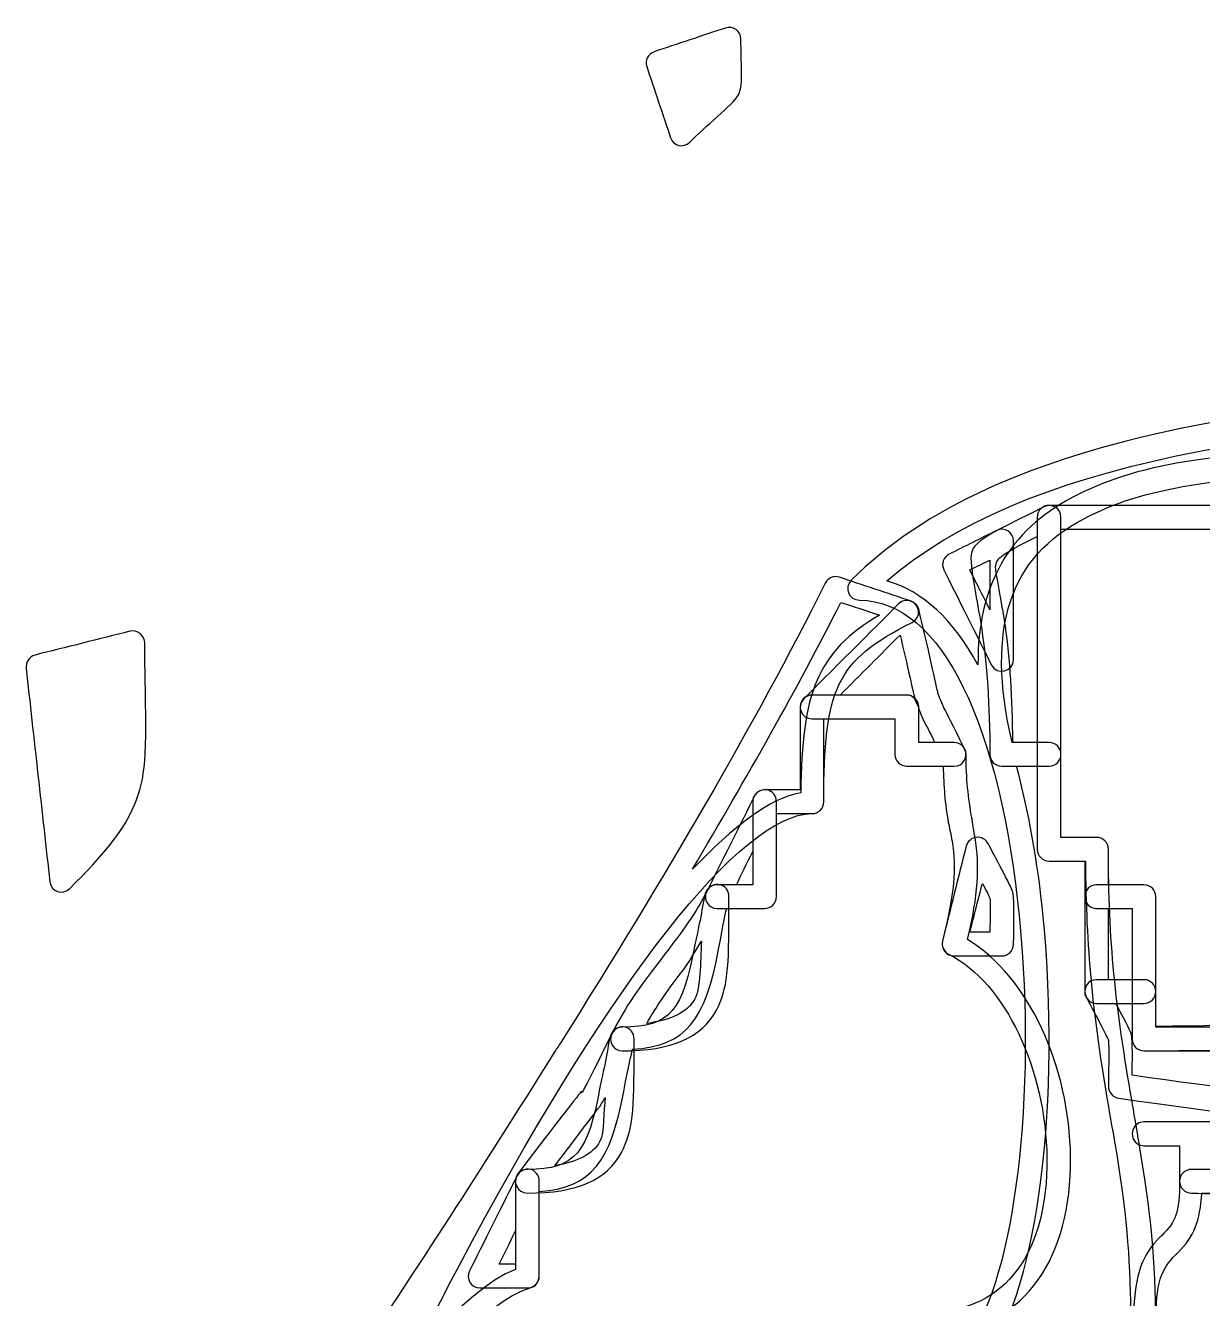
# Model space of a CAD drawing. Extents: x 25 to 279, y 7 to 272.
# Drawn here: x 235.04 to 248.17, y 158.24 to 172.44 of the extents above; entities that cross this region are included whole.
import ezdxf

# ---------------------------------------------------------------- set-up
doc = ezdxf.new("R2010")
doc.units = 0
doc.layers.get('0').update_dxf_attribs({"linetype": 'CONTINUOUS'})

msp = doc.modelspace()

# ---------------------------------------------------------------- linework, layer by layer
at = {"color": 7}
for points in [[(242.847283, 172.409379)], [(246.401431, 167.067971)], [(245.872265, 166.803387)], [(246.327083, 166.737242)], [(245.797917, 166.472658)], [(244.1194, 166.282423)], [(244.136069, 166.001171)], [(244.904948, 166.01784)], [(236.204125, 165.678908)], [(244.797527, 165.637369)], [(243.813542, 164.967708)], [(245.004167, 164.819012)], [(243.945833, 164.703125)], [(246.095573, 164.173958)], [(243.317448, 163.909375)], [(245.649221, 163.380208)], [(243.152083, 163.223046)], [(242.788281, 162.851042)], [(245.715367, 162.867446)], [(246.988542, 162.851042)], [(247.120833, 162.586458)], [(242.581642, 162.222656)], [(246.988542, 161.792708)], [(247.203383, 161.528125)], [(241.729948, 161.263542)], [(241.50664, 160.477994)], [(247.517708, 160.205208)], [(240.671615, 159.676042)], [(240.50625, 158.989712)]]:
    msp.add_lwpolyline(points, close=True, dxfattribs=at)
for points in [[(243.02085, 172.285554), (243.02085, 172.375777), (242.933008, 172.437954), (242.847283, 172.409379)], [(242.847283, 172.409379), (242.599369, 172.326829), (242.301712, 172.22761), (242.053533, 172.144796)], [(243.029317, 171.888679), (243.028787, 171.919106), (243.021115, 172.201946), (243.02085, 172.285554)], [(242.053533, 172.144796), (241.984213, 172.121777), (241.9477, 172.048752), (241.970983, 171.979431)], [(241.970983, 171.979431), (242.053533, 171.731517), (242.152752, 171.43386), (242.235567, 171.185681)], [(242.979575, 171.6405), (243.018998, 171.707175), (243.031169, 171.774908), (243.029317, 171.888679)], [(242.450408, 171.136204), (242.605454, 171.29125), (242.942533, 171.577529), (242.979575, 171.6405)], [(242.235567, 171.185681), (242.266523, 171.092548), (242.380823, 171.066619), (242.450408, 171.136204)], [(253.867708, 168.407292), (249.172148, 168.407292), (245.87491, 167.872304), (244.251692, 166.24935)], [(244.648567, 166.241148), (246.143727, 167.539987), (249.006254, 168.037404), (252.908594, 168.109635)], [(250.122267, 167.762237), (248.213298, 167.657992), (247.438069, 167.549777), (246.723958, 167.175392)], [(246.848048, 166.935679), (247.514269, 167.284929), (248.273358, 167.39579), (250.138671, 167.497654)], [(246.723958, 167.175392), (246.013023, 166.802329), (245.658481, 166.190612), (245.665625, 165.30664)], [(246.401431, 167.067971), (245.517458, 166.625852), (245.572227, 166.663158), (245.599479, 166.348569)], [(246.459375, 167.084375), (246.38635, 167.084375), (246.327083, 167.025108), (246.327083, 166.952083)], [(246.591667, 166.952083), (246.591667, 167.050508), (246.489538, 167.111892), (246.401431, 167.067971)], [(250.03125, 167.084375), (248.899627, 167.084375), (247.575652, 167.084375), (246.459375, 167.084375)], [(246.046096, 164.438542), (245.747646, 165.733942), (246.025987, 166.504408), (246.848048, 166.935679)], [(246.327083, 166.952083), (246.327083, 165.794531), (246.327083, 164.405469), (246.327083, 163.247917)], [(246.591667, 164.30625), (246.591667, 165.133073), (246.591667, 166.12526), (246.591667, 166.952083)], [(245.872265, 166.803387), (245.7069, 166.720573), (245.508462, 166.621354), (245.343098, 166.538804)], [(246.0625, 166.6875), (246.0625, 166.785925), (245.960371, 166.847308), (245.872265, 166.803387)], [(246.591667, 163.380208), (246.591667, 164.469763), (246.591667, 165.730237), (246.591667, 166.819792)], [(246.591667, 166.819792), (247.72329, 166.819792), (249.047265, 166.819792), (250.163542, 166.819792)], [(245.864063, 166.373175), (245.854008, 166.488798), (245.904279, 166.525575), (246.327083, 166.737242)], [(246.0625, 165.364583), (246.0625, 165.778127), (246.0625, 166.273956), (246.0625, 166.6875)], [(246.327083, 166.737242), (246.327083, 165.997467), (246.327083, 165.170379), (246.327083, 164.438542)], [(245.343098, 166.538804), (245.277746, 166.505996), (245.25261, 166.430325), (245.285154, 166.364973)], [(245.574608, 166.364973), (245.648692, 166.402015), (245.722246, 166.434823), (245.797917, 166.472658)], [(245.797917, 166.472658), (245.797917, 166.290096), (245.797917, 166.108592), (245.797917, 165.918621)], [(245.285154, 166.364973), (245.41771, 166.10039), (245.682029, 165.571223), (245.814321, 165.30664)], [(245.797917, 165.918621), (245.714308, 166.085837), (245.641283, 166.231623), (245.574608, 166.364973)], [(245.599479, 166.348569), (245.605829, 166.275279), (245.684146, 165.85856), (245.7069, 165.703515)], [(245.971483, 165.736587), (245.946877, 165.903275), (245.86909, 166.316025), (245.864063, 166.373175)], [(243.962237, 166.216277), (243.168752, 164.628777), (242.173919, 162.943381), (241.010546, 161.089975)], [(244.1194, 166.282423), (244.056958, 166.30306), (243.991871, 166.275015), (243.962237, 166.216277)], [(244.91315, 166.01784), (244.665235, 166.10039), (244.367579, 166.199608), (244.1194, 166.282423)], [(244.251692, 166.24935), (244.168348, 166.166006), (244.224969, 166.026042), (244.342708, 166.026042)], [(245.665625, 165.30664), (245.393104, 165.803263), (245.049675, 166.130817), (244.648567, 166.241148)], [(244.904948, 166.01784), (244.861556, 166.029746), (244.817371, 166.021015), (244.780858, 165.984767)], [(242.482423, 163.024608), (243.078794, 164.042725), (243.651617, 165.038088), (244.136069, 166.001171)], [(244.780858, 165.984767), (244.516275, 165.720183), (243.987108, 165.191017), (243.722525, 164.926433)], [(244.136069, 166.001171), (244.276033, 165.954604), (244.419967, 165.90936), (244.566017, 165.860677)], [(244.342708, 166.026042), (245.263194, 166.026042), (245.918567, 164.616077), (246.128646, 162.470835)], [(245.004167, 165.926823), (244.991731, 165.976829), (244.94834, 166.005669), (244.904948, 166.01784)], [(244.929819, 165.778127), (245.035123, 165.830779), (245.025069, 165.980533), (244.91315, 166.01784)], [(245.219008, 164.992579), (245.208954, 165.026446), (245.101004, 165.539738), (245.004167, 165.926823)], [(244.566017, 165.860677), (243.871485, 165.447927), (243.698712, 164.994696), (243.689452, 163.876302)], [(243.945833, 163.777083), (243.945833, 165.032267), (244.076537, 165.351354), (244.929819, 165.778127)], [(236.204125, 165.678908), (235.873396, 165.596094), (235.476521, 165.496875), (235.145792, 165.414325)], [(236.36949, 165.546617), (236.36949, 165.632606), (236.287469, 165.69981), (236.204125, 165.678908)], [(244.127867, 164.967708), (244.35091, 165.190752), (244.58586, 165.425967), (244.797527, 165.637369)], [(244.797527, 165.637369), (244.87161, 165.323044), (244.952573, 164.952362), (244.962892, 164.917967)], [(245.7069, 165.703515), (245.764844, 165.311402), (245.797917, 164.864785), (245.797917, 164.30625)], [(246.054298, 164.438542), (246.048742, 164.93834), (246.025723, 165.369081), (245.971483, 165.736587)], [(236.377692, 165.025652), (236.373988, 165.239171), (236.36949, 165.38231), (236.36949, 165.546617)], [(235.145792, 165.414325), (235.081498, 165.398185), (235.039165, 165.331246), (235.046573, 165.265365)], [(245.814321, 165.30664), (245.876762, 165.181756), (246.0625, 165.224883), (246.0625, 165.364583)], [(235.046573, 165.265365), (235.129123, 164.521356), (235.228342, 163.628387), (235.311156, 162.884115)], [(236.228996, 163.686331), (236.373194, 163.999863), (236.391979, 164.198565), (236.377692, 165.025652)], [(243.722525, 164.926433), (243.639181, 164.84309), (243.695802, 164.703125), (243.813542, 164.703125)], [(243.813542, 164.967708), (243.740517, 164.967708), (243.68125, 164.908442), (243.68125, 164.835417)], [(244.871875, 164.967708), (244.541146, 164.967708), (244.144271, 164.967708), (243.813542, 164.967708)], [(244.871875, 164.967708), (244.639306, 164.967708), (244.37975, 164.967708), (244.127867, 164.967708)], [(244.995965, 164.843619), (244.989085, 164.910294), (244.940402, 164.967708), (244.871875, 164.967708)], [(245.004167, 164.835417), (245.004167, 164.908442), (244.9449, 164.967708), (244.871875, 164.967708)], [(244.962892, 164.917967), (244.969506, 164.895213), (244.987763, 164.865579), (244.995965, 164.843619)], [(245.301823, 164.794142), (245.257637, 164.883042), (245.235942, 164.936487), (245.219008, 164.992579)], [(243.68125, 164.835417), (243.68125, 164.545963), (243.68125, 164.211529), (243.68125, 163.909375)], [(245.004167, 164.438542), (245.004167, 164.571892), (245.004167, 164.711327), (245.004167, 164.835417)], [(245.004167, 164.819012), (245.020571, 164.777208), (245.032477, 164.737785), (245.06211, 164.678254)], [(245.004167, 164.438542), (245.004167, 164.566335), (245.004167, 164.698627), (245.004167, 164.819012)], [(245.516929, 164.364194), (245.452635, 164.492252), (245.316904, 164.763715), (245.301823, 164.794142)], [(243.813542, 164.703125), (244.102996, 164.703125), (244.437429, 164.703125), (244.739583, 164.703125)], [(243.945833, 164.703125), (244.20486, 164.703125), (244.480556, 164.703125), (244.739583, 164.703125)], [(243.945833, 163.777083), (243.945833, 164.066537), (243.945833, 164.400971), (243.945833, 164.703125)], [(244.739583, 164.703125), (244.739583, 164.569775), (244.739583, 164.43034), (244.739583, 164.30625)], [(244.739583, 164.703125), (244.739583, 164.569775), (244.739583, 164.43034), (244.739583, 164.30625)], [(245.06211, 164.678254), (245.070842, 164.660527), (245.134871, 164.539348), (245.1862, 164.438542)], [(245.1862, 164.438542), (245.123758, 164.438542), (245.065285, 164.438542), (245.004167, 164.438542)], [(245.401042, 164.438542), (245.276952, 164.438542), (245.137517, 164.438542), (245.004167, 164.438542)], [(245.533333, 164.30625), (245.533333, 164.379275), (245.474067, 164.438542), (245.401042, 164.438542)], [(245.401042, 164.173958), (245.499467, 164.173958), (245.56085, 164.276088), (245.516929, 164.364194)], [(246.459375, 164.438542), (246.330258, 164.438542), (246.183944, 164.438542), (246.046096, 164.438542)], [(246.327083, 164.438542), (246.235537, 164.438542), (246.145579, 164.438542), (246.054298, 164.438542)], [(246.591667, 164.30625), (246.591667, 164.379275), (246.5324, 164.438542), (246.459375, 164.438542)], [(244.739583, 164.30625), (244.739583, 164.233225), (244.79885, 164.173958), (244.871875, 164.173958)], [(244.739583, 164.30625), (244.739583, 164.233225), (244.79885, 164.173958), (244.871875, 164.173958)], [(245.599479, 163.586848), (245.555823, 163.830529), (245.533333, 164.026585), (245.533333, 164.30625)], [(245.797917, 164.30625), (245.797917, 164.233225), (245.857183, 164.173958), (245.930208, 164.173958)], [(246.459375, 164.173958), (246.5324, 164.173958), (246.591667, 164.233225), (246.591667, 164.30625)], [(246.591667, 163.380208), (246.591667, 163.682363), (246.591667, 164.016796), (246.591667, 164.30625)], [(244.871875, 164.173958), (245.03724, 164.173958), (245.235677, 164.173958), (245.401042, 164.173958)], [(244.871875, 164.173958), (244.99861, 164.173958), (245.141221, 164.173958), (245.276952, 164.173958)], [(245.276952, 164.173958), (245.283302, 163.950915), (245.296796, 163.758827), (245.334896, 163.545573)], [(245.930208, 164.173958), (246.095573, 164.173958), (246.29401, 164.173958), (246.459375, 164.173958)], [(246.095573, 164.173958), (246.174154, 164.173958), (246.249296, 164.173958), (246.327083, 164.173958)], [(246.393229, 162.495442), (246.331846, 163.12224), (246.229452, 163.6776), (246.095573, 164.173958)], [(246.327083, 164.173958), (246.327083, 163.871804), (246.327083, 163.537371), (246.327083, 163.247917)], [(243.284375, 163.909375), (243.21135, 163.909375), (243.152083, 163.850108), (243.152083, 163.777083)], [(243.317448, 163.909375), (243.262679, 163.92234), (243.199973, 163.897469), (243.168487, 163.835027)], [(243.68125, 163.909375), (243.5479, 163.909375), (243.408465, 163.909375), (243.284375, 163.909375)], [(243.416667, 163.777083), (243.416667, 163.846933), (243.372217, 163.89641), (243.317448, 163.909375)], [(243.689452, 163.876302), (243.346023, 163.822856), (242.929833, 163.493979), (242.482423, 163.024608)], [(243.168487, 163.835027), (243.036196, 163.570444), (242.771877, 163.041277), (242.639321, 162.776694)], [(243.152083, 163.777083), (243.152083, 163.487629), (243.152083, 163.153196), (243.152083, 162.851042)], [(243.416667, 162.71875), (243.416667, 163.049479), (243.416667, 163.446354), (243.416667, 163.777083)], [(243.813542, 163.644792), (243.886567, 163.644792), (243.945833, 163.704058), (243.945833, 163.777083)], [(243.813542, 163.644792), (243.886567, 163.644792), (243.945833, 163.704058), (243.945833, 163.777083)], [(235.534465, 162.809767), (235.910702, 163.186269), (236.111785, 163.432067), (236.228996, 163.686331)], [(240.026825, 158.882292), (241.581517, 161.765985), (243.016881, 163.644792), (243.813542, 163.644792)], [(243.416667, 162.71875), (243.416667, 163.008204), (243.416667, 163.342637), (243.416667, 163.644792)], [(243.416667, 163.644792), (243.550017, 163.644792), (243.689452, 163.644792), (243.813542, 163.644792)], [(245.632552, 163.380208), (245.624615, 163.428892), (245.591012, 163.633944), (245.599479, 163.586848)], [(245.334896, 163.545573), (245.326958, 163.589758), (245.368763, 163.384706), (245.376171, 163.338933)], [(245.376171, 163.338933), (245.4275, 163.025137), (245.403158, 162.760554), (245.26875, 162.222656)], [(245.649221, 163.380208), (245.597892, 163.374652), (245.54815, 163.340521), (245.533333, 163.28099)], [(245.549737, 162.239325), (245.670387, 162.74706), (245.686527, 163.049744), (245.632552, 163.380208)], [(245.781513, 163.30586), (245.753996, 163.360629), (245.700285, 163.385765), (245.649221, 163.380208)], [(246.988542, 163.380208), (246.864452, 163.380208), (246.725017, 163.380208), (246.591667, 163.380208)], [(246.988542, 163.380208), (246.864452, 163.380208), (246.725017, 163.380208), (246.591667, 163.380208)], [(247.120833, 163.247917), (247.120833, 163.320942), (247.061567, 163.380208), (246.988542, 163.380208)], [(247.120833, 163.247917), (247.120833, 163.320942), (247.061567, 163.380208), (246.988542, 163.380208)], [(242.97005, 162.851042), (243.03011, 162.971162), (243.082763, 163.084404), (243.152083, 163.223046)], [(243.152083, 163.223046), (243.152083, 163.095252), (243.152083, 162.972485), (243.152083, 162.851042)], [(245.533333, 163.28099), (245.450519, 162.95026), (245.351565, 162.553385), (245.26875, 162.222656)], [(246.054298, 162.768492), (246.035777, 162.838077), (245.836017, 163.196852), (245.781513, 163.30586)], [(246.327083, 163.247917), (246.327083, 163.174892), (246.38635, 163.115625), (246.459375, 163.115625)], [(246.327083, 163.247917), (246.327083, 163.174892), (246.38635, 163.115625), (246.459375, 163.115625)], [(247.120833, 162.851042), (247.120833, 162.984392), (247.120833, 163.123827), (247.120833, 163.247917)], [(247.385417, 160.428517), (247.197563, 161.516748), (247.120833, 162.208898), (247.120833, 163.247917)], [(246.459375, 163.115625), (246.583465, 163.115625), (246.7229, 163.115625), (246.85625, 163.115625)], [(246.459375, 163.115625), (246.58611, 163.115625), (246.728721, 163.115625), (246.864452, 163.115625)], [(246.85625, 163.115625), (246.85625, 162.982275), (246.85625, 162.84284), (246.85625, 162.71875)], [(246.864452, 163.115625), (246.871331, 162.13799), (246.939594, 161.429171), (247.120833, 160.378775)], [(247.517708, 160.998958), (251.683308, 160.998958), (255.849437, 161.712804), (258.688152, 163.132029)], [(258.067969, 163.165367), (255.322388, 161.928704), (251.509742, 161.286031), (247.65, 161.271744)], [(235.311156, 162.884115), (235.323327, 162.774048), (235.455883, 162.73145), (235.534465, 162.809767)], [(242.639321, 162.776694), (242.517877, 162.533542), (242.396433, 162.368971), (242.118621, 162.00755)], [(242.639321, 162.776694), (242.5954, 162.688587), (242.656783, 162.586458), (242.755208, 162.586458)], [(242.755208, 162.851042), (242.694619, 162.851042), (242.637733, 162.810825), (242.622917, 162.751823)], [(242.788281, 162.851042), (242.733513, 162.864006), (242.670806, 162.839135), (242.639321, 162.776694)], [(243.152083, 162.851042), (243.018733, 162.851042), (242.879298, 162.851042), (242.755208, 162.851042)], [(242.8875, 162.71875), (242.8875, 162.7886), (242.84305, 162.838077), (242.788281, 162.851042)], [(243.152083, 162.851042), (243.090965, 162.851042), (243.032492, 162.851042), (242.97005, 162.851042)], [(245.574608, 162.321875), (245.619587, 162.501792), (245.6688, 162.681708), (245.715367, 162.867446)], [(245.715367, 162.867446), (245.745, 162.810031), (245.795006, 162.713458), (245.797917, 162.702346)], [(246.0625, 162.189583), (246.0625, 162.175825), (246.0752, 162.689117), (246.054298, 162.768492)], [(246.988542, 162.851042), (246.915517, 162.851042), (246.85625, 162.791775), (246.85625, 162.71875)], [(247.517708, 162.851042), (247.352344, 162.851042), (247.153906, 162.851042), (246.988542, 162.851042)], [(247.517708, 162.851042), (247.393619, 162.851042), (247.254183, 162.851042), (247.120833, 162.851042)], [(247.65, 162.71875), (247.65, 162.791775), (247.590733, 162.851042), (247.517708, 162.851042)], [(247.65, 162.71875), (247.65, 162.791775), (247.590733, 162.851042), (247.517708, 162.851042)], [(242.622917, 162.751823), (242.599898, 162.660012), (242.58614, 162.56291), (242.564973, 162.454167)], [(242.8875, 162.578256), (242.887235, 162.6489), (242.8875, 162.678004), (242.8875, 162.71875)], [(243.284375, 162.586458), (243.3574, 162.586458), (243.416667, 162.645725), (243.416667, 162.71875)], [(243.284375, 162.586458), (243.3574, 162.586458), (243.416667, 162.645725), (243.416667, 162.71875)], [(245.797917, 162.702346), (245.80506, 162.675094), (245.800563, 162.465544), (245.797917, 162.321875)], [(246.85625, 162.71875), (246.85625, 162.645725), (246.915517, 162.586458), (246.988542, 162.586458)], [(246.85625, 162.71875), (246.85625, 162.388021), (246.85625, 161.991146), (246.85625, 161.660417)], [(247.65, 161.271744), (247.65, 161.738469), (247.65, 162.266577), (247.65, 162.71875)], [(247.65, 161.660417), (247.65, 161.991146), (247.65, 162.388021), (247.65, 162.71875)], [(242.747006, 161.453777), (242.873213, 161.691373), (242.889617, 161.91865), (242.8875, 162.578256)], [(242.755208, 162.586458), (242.920573, 162.586458), (243.11901, 162.586458), (243.284375, 162.586458)], [(242.771613, 162.13164), (242.830879, 162.451256), (242.839346, 162.489885), (242.862629, 162.586458)], [(242.862629, 162.586458), (243.003123, 162.586458), (243.152613, 162.586458), (243.284375, 162.586458)], [(245.773046, 157.609117), (246.341371, 158.366883), (246.590608, 160.48064), (246.393229, 162.495442)], [(246.988542, 162.586458), (247.112631, 162.586458), (247.252067, 162.586458), (247.385417, 162.586458)], [(247.120833, 162.586458), (247.209733, 162.586458), (247.296517, 162.586458), (247.385417, 162.586458)], [(247.120833, 161.792708), (247.120833, 162.051735), (247.120833, 162.327431), (247.120833, 162.586458)], [(247.385417, 162.586458), (247.385417, 162.117881), (247.385417, 161.586069), (247.385417, 161.13125)], [(247.385417, 162.586458), (247.385417, 162.327431), (247.385417, 162.051735), (247.385417, 161.792708)], [(242.564973, 162.454167), (242.556771, 162.411569), (242.512056, 162.207575), (242.507029, 162.181381)], [(246.128646, 162.470835), (246.320204, 160.516623), (246.075729, 158.46425), (245.558204, 157.774481)], [(242.333463, 161.84245), (242.467077, 162.015752), (242.501738, 162.105446), (242.581642, 162.222656)], [(242.581642, 162.222656), (242.568677, 161.983473), (242.569471, 161.695077), (242.507029, 161.577867)], [(245.26875, 162.222656), (245.247848, 162.139048), (245.315052, 162.057292), (245.401042, 162.057292)], [(245.26875, 162.222656), (245.253669, 162.162596), (245.2878, 162.101477), (245.343098, 162.07396)], [(246.699087, 159.808333), (246.688504, 160.831742), (246.228129, 161.832396), (245.549737, 162.239325)], [(245.797917, 162.321875), (245.72304, 162.321875), (245.650544, 162.321875), (245.574608, 162.321875)], [(242.507029, 162.181381), (242.372885, 161.4551), (242.238742, 161.263542), (241.696875, 161.263542)], [(241.812763, 161.015627), (242.41416, 161.052669), (242.62715, 161.349531), (242.771613, 162.13164)], [(245.343098, 162.07396), (245.972012, 161.759371), (246.42445, 160.780942), (246.434504, 159.800131)], [(245.401042, 162.057292), (245.566406, 162.057292), (245.764844, 162.057292), (245.930208, 162.057292)], [(245.930208, 162.057292), (246.003233, 162.057292), (246.0625, 162.116558), (246.0625, 162.189583)], [(242.118621, 162.00755), (241.83049, 161.633429), (241.712485, 161.451925), (241.580988, 161.189194)], [(241.96966, 161.304817), (242.063058, 161.460127), (242.139258, 161.590037), (242.333463, 161.84245)], [(246.988542, 161.792708), (246.890117, 161.792708), (246.828733, 161.690579), (246.872654, 161.602473)], [(247.517708, 161.792708), (247.352344, 161.792708), (247.153906, 161.792708), (246.988542, 161.792708)], [(247.385417, 161.792708), (247.296517, 161.792708), (247.209733, 161.792708), (247.120833, 161.792708)], [(247.65, 161.660417), (247.65, 161.733442), (247.590733, 161.792708), (247.517708, 161.792708)], [(246.85625, 161.660417), (246.85625, 161.587392), (246.915517, 161.528125), (246.988542, 161.528125)], [(247.517708, 161.528125), (247.590733, 161.528125), (247.65, 161.587392), (247.65, 161.660417)], [(247.65, 161.263542), (247.65, 161.396892), (247.65, 161.536327), (247.65, 161.660417)], [(242.507029, 161.577867), (242.423421, 161.42044), (242.234508, 161.343975), (241.96966, 161.304817)], [(246.872654, 161.602473), (246.945415, 161.457481), (247.112102, 161.147919), (247.120833, 161.114846)], [(246.988542, 161.528125), (247.153906, 161.528125), (247.352344, 161.528125), (247.517708, 161.528125)], [(247.203383, 161.528125), (247.265825, 161.528125), (247.324298, 161.528125), (247.385417, 161.528125)], [(247.377215, 161.180992), (247.365308, 161.225706), (247.277996, 161.386573), (247.203383, 161.528125)], [(247.385417, 161.528125), (247.385417, 161.394775), (247.385417, 161.25534), (247.385417, 161.13125)], [(241.696875, 160.998958), (242.250119, 160.998958), (242.581377, 161.142362), (242.747006, 161.453777)], [(241.696875, 161.263542), (241.636285, 161.263542), (241.5794, 161.223325), (241.564583, 161.164323)], [(241.729948, 161.263542), (241.675179, 161.276506), (241.612473, 161.251635), (241.580988, 161.189194)], [(241.829167, 161.13125), (241.829167, 161.2011), (241.784717, 161.250577), (241.729948, 161.263542)], [(250.957292, 161.263542), (249.923829, 161.263542), (248.698808, 161.263542), (247.65, 161.263542)], [(241.010546, 161.089975), (240.98885, 161.055579), (240.96636, 161.025417), (240.9444, 160.990756)], [(241.580988, 161.189194), (241.112675, 160.252304), (241.292856, 160.621398), (241.225652, 160.527735)], [(241.564583, 161.164323), (241.541565, 161.072513), (241.527806, 160.97541), (241.50664, 160.866667)], [(241.580988, 161.189194), (241.537067, 161.101088), (241.59845, 160.998958), (241.696875, 160.998958)], [(241.829167, 160.990756), (241.828902, 161.0614), (241.829167, 161.090504), (241.829167, 161.13125)], [(247.120833, 161.114846), (247.130623, 161.078069), (247.120833, 160.66135), (247.120833, 160.602083)], [(247.385417, 160.726173), (247.388063, 160.857671), (247.393619, 161.11855), (247.377215, 161.180992)], [(247.385417, 161.13125), (247.385417, 161.058225), (247.444683, 160.998958), (247.517708, 160.998958)], [(247.385417, 161.13125), (247.385417, 161.058225), (247.444683, 160.998958), (247.517708, 160.998958)], [(240.9444, 160.990756), (240.266802, 159.913637), (239.606931, 158.872237), (238.71211, 157.534504)], [(241.688673, 159.866277), (241.814879, 160.103873), (241.831283, 160.33115), (241.829167, 160.990756)], [(241.713279, 160.54414), (241.774663, 160.876192), (241.787363, 160.91244), (241.812763, 161.015627)], [(247.517708, 160.998958), (248.527887, 160.998958), (249.717454, 160.998958), (250.750652, 160.998958)], [(241.50664, 160.866667), (241.498437, 160.824069), (241.453723, 160.620075), (241.448696, 160.593881)], [(249.377994, 160.511067), (248.875815, 160.519004), (248.461477, 160.573508), (247.385417, 160.726173)], [(241.225652, 160.527735), (241.219831, 160.519533), (240.831952, 160.027673), (240.531121, 159.626565)], [(241.448696, 160.593881), (241.314552, 159.8676), (241.180408, 159.676042), (240.638542, 159.676042)], [(240.770833, 159.428127), (241.358738, 159.469931), (241.57014, 159.76944), (241.713279, 160.54414)], [(247.120833, 160.602083), (247.120833, 160.536202), (247.171369, 160.479052), (247.236721, 160.469792)], [(240.9444, 159.717317), (241.168502, 160.008094), (241.433085, 160.360254), (241.440494, 160.370573)], [(241.440494, 160.370573), (241.463777, 160.402852), (241.486531, 160.444392), (241.50664, 160.477994)], [(241.50664, 160.477994), (241.489971, 160.333531), (241.496056, 160.079002), (241.448696, 159.990367)], [(247.120833, 160.378775), (247.1293, 160.330092), (247.184333, 160.012856), (247.195181, 159.948827)], [(247.236721, 160.469792), (248.482115, 160.291992), (248.822898, 160.255215), (249.369792, 160.246483)], [(247.459765, 159.990367), (247.448917, 160.05466), (247.393883, 160.379833), (247.385417, 160.428517)], [(247.517708, 160.205208), (247.341231, 160.205208), (247.341231, 159.940625), (247.517708, 159.940625)], [(248.046875, 160.205208), (247.88151, 160.205208), (247.683073, 160.205208), (247.517708, 160.205208)], [(249.369792, 160.205208), (248.956513, 160.205208), (248.494021, 160.205208), (248.046875, 160.205208)], [(241.448696, 159.990367), (241.368527, 159.83929), (241.189933, 159.759385), (240.9444, 159.717317)], [(247.195181, 159.948827), (247.317948, 159.222546), (247.361869, 158.705021), (247.369012, 158.088542)], [(247.65, 157.95625), (247.65, 158.65131), (247.593644, 159.198733), (247.459765, 159.990367)], [(247.517708, 159.940625), (247.641798, 159.940625), (247.781233, 159.940625), (247.914583, 159.940625)], [(247.914583, 159.940625), (247.914583, 159.807275), (247.914583, 159.66784), (247.914583, 159.54375)], [(240.638542, 159.411458), (241.191785, 159.411458), (241.523044, 159.554862), (241.688673, 159.866277)], [(246.434504, 159.800131), (246.445352, 158.769315), (245.980744, 158.088542), (245.136458, 158.088542)], [(245.260548, 157.848829), (246.191352, 157.919208), (246.710729, 158.699994), (246.699087, 159.808333)], [(240.638542, 159.676042), (240.565517, 159.676042), (240.50625, 159.616775), (240.50625, 159.54375)], [(240.671615, 159.676042), (240.616846, 159.689006), (240.55414, 159.664135), (240.522654, 159.601694)], [(240.770833, 159.54375), (240.770833, 159.6136), (240.726383, 159.663077), (240.671615, 159.676042)], [(248.046875, 159.676042), (247.97385, 159.676042), (247.914583, 159.616775), (247.914583, 159.54375)], [(250.03125, 159.676042), (249.396515, 159.676042), (248.667058, 159.676042), (248.046875, 159.676042)], [(240.522654, 159.601694), (240.390363, 159.33711), (240.126044, 158.807944), (239.993488, 158.54336)], [(240.531121, 159.626565), (240.465769, 159.539252), (240.529533, 159.411458), (240.638542, 159.411458)], [(240.50625, 159.54375), (240.50625, 159.236304), (240.50625, 158.875412), (240.50625, 158.559765)], [(240.770833, 158.485417), (240.770833, 158.816146), (240.770833, 159.213021), (240.770833, 159.54375)], [(247.914583, 159.54375), (247.914583, 159.192119), (247.871456, 159.089725), (247.716146, 158.940235)], [(247.914583, 159.54375), (247.914583, 159.470725), (247.97385, 159.411458), (248.046875, 159.411458)], [(240.770833, 158.485417), (240.770833, 158.779898), (240.770833, 159.122004), (240.770833, 159.428127)], [(247.898179, 158.75), (248.075979, 158.921185), (248.143713, 159.100308), (248.162763, 159.411458)], [(248.046875, 159.411458), (248.407238, 159.411458), (248.9835, 159.347694), (249.047265, 159.361981)], [(248.162763, 159.411458), (248.800938, 159.411458), (249.538331, 159.411458), (250.163542, 159.411458)], [(240.324217, 158.617708), (240.384277, 158.737829), (240.436929, 158.851071), (240.50625, 158.989712)], [(240.50625, 158.989712), (240.50625, 158.861919), (240.50625, 158.739152), (240.50625, 158.617708)], [(247.716146, 158.940235), (247.705033, 158.929388), (247.702917, 158.926742), (247.691275, 158.915365)], [(237.595833, 153.19375), (237.595833, 153.796471), (238.733012, 156.482785), (240.026825, 158.882292)], [(247.691275, 158.915365), (247.497865, 158.72751), (247.419548, 158.498646), (247.401821, 158.088542)], [(247.65, 157.95625), (247.65, 158.411862), (247.708738, 158.56585), (247.873308, 158.725129)], [(247.873308, 158.725129), (247.884156, 158.735713), (247.886802, 158.739152), (247.898179, 158.75)], [(240.50625, 158.559765), (239.330706, 158.109973), (237.425706, 154.729656), (237.356121, 153.292969)], [(239.993488, 158.54336), (239.949567, 158.455254), (240.01095, 158.353125), (240.109375, 158.353125)], [(240.50625, 158.617708), (240.445131, 158.617708), (240.386658, 158.617708), (240.324217, 158.617708)], [(240.638542, 158.353125), (240.711567, 158.353125), (240.770833, 158.412392), (240.770833, 158.485417)], [(240.671615, 158.353125), (240.730617, 158.367942), (240.770833, 158.424827), (240.770833, 158.485417)], [(237.595833, 153.19375), (237.595833, 154.508729), (239.623865, 158.091187), (240.671615, 158.353125)], [(240.109375, 158.353125), (240.27474, 158.353125), (240.473177, 158.353125), (240.638542, 158.353125)]]:
    msp.add_open_spline(points, degree=3, dxfattribs=at)

doc.saveas('drawing.dxf')
